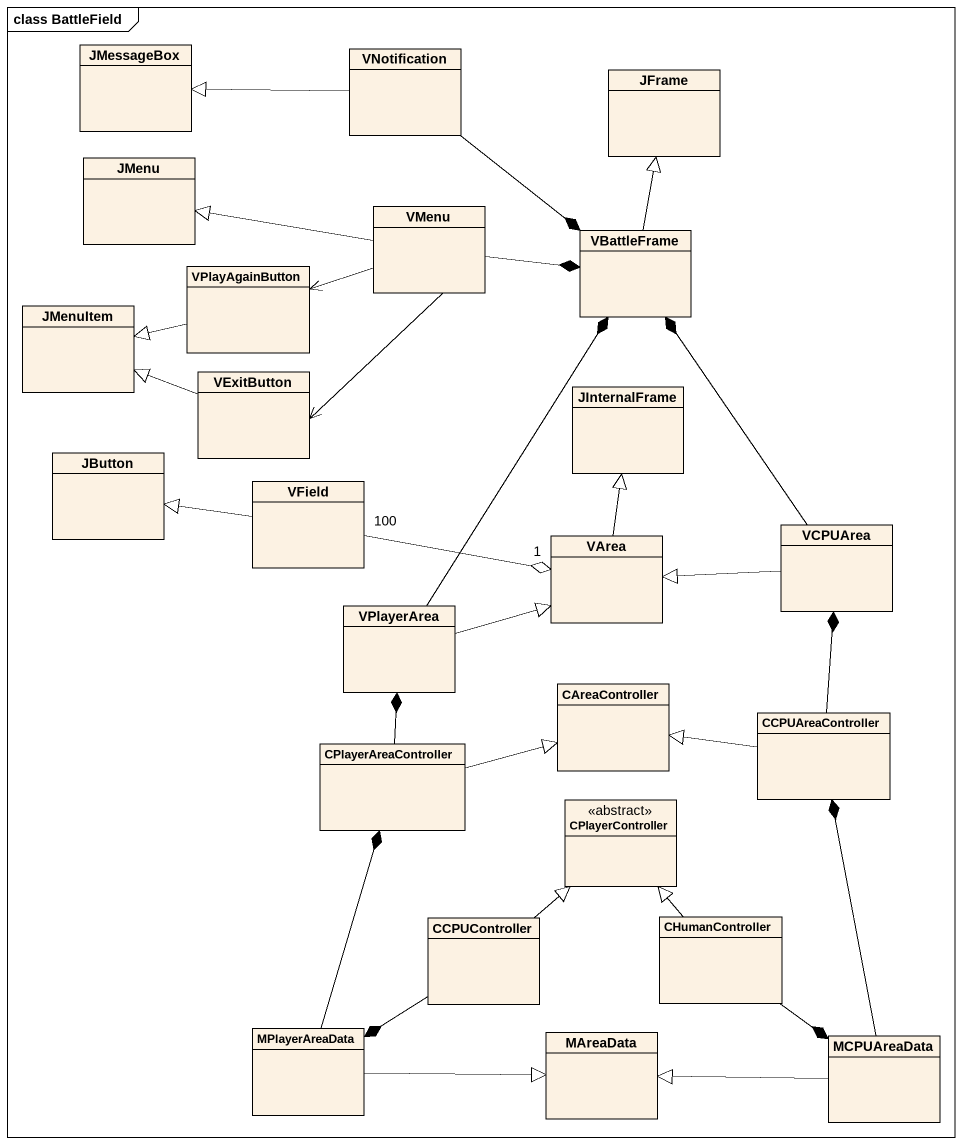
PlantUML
@startuml
mainframe class BattleField
hide circle
hide empty members
class JMessageBox
class VNotification
class JFrame
class JMenu
class VMenu
class VPlayAgainButton
class VBattleFrame
class JMenuItem
class VExitButton
class JInternalFrame
class JButton
class VField
class VArea
class VCPUArea
class VPlayerArea
class CAreaController
class CCPUAreaController
class CPlayerAreaController
class CPlayerController <<abstract>>
class CCPUController
class CHumanController
class MPlayerAreaData
class MAreaData
class MCPUAreaData
VNotification -left-|> JMessageBox
VNotification --* VBattleFrame
VMenu -left-|> JMenu
VMenu -left-> VPlayAgainButton
VMenu -right-* VBattleFrame
VMenu --> VExitButton
VPlayAgainButton -left-|> JMenuItem
VBattleFrame -up-|> JFrame
VExitButton -left-|> JMenuItem
VField -left-|> JButton
VField "100" -right-o "1" VArea
VArea -up-|> JInternalFrame
VCPUArea -up-* VBattleFrame
VCPUArea -left-|> VArea
VPlayerArea -up-* VBattleFrame
VPlayerArea -right-|> VArea
CCPUAreaController -up-* VCPUArea
CCPUAreaController -left-|> CAreaController
CPlayerAreaController -up-* VPlayerArea
CPlayerAreaController -right-|> CAreaController
CCPUController -up-|> CPlayerController
CCPUController --* MPlayerAreaData
CHumanController -up-|> CPlayerController
CHumanController --* MCPUAreaData
MPlayerAreaData -up-* CPlayerAreaController
MPlayerAreaData -right-|> MAreaData
MCPUAreaData -up-* CCPUAreaController
MCPUAreaData -left-|> MAreaData
@enduml
